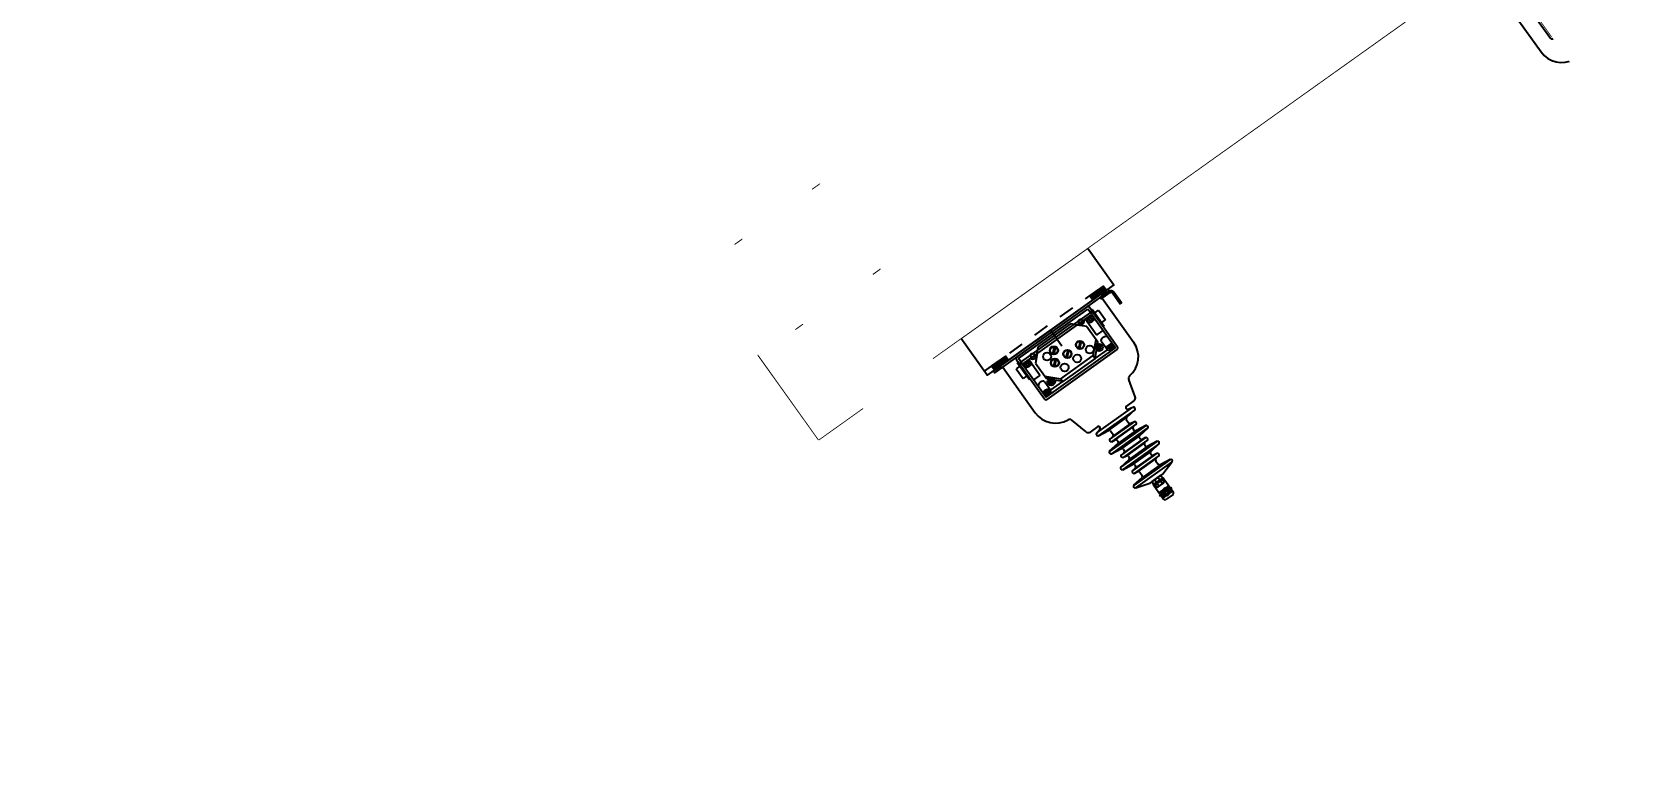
# Model space of a CAD drawing. Header units: feet. Extents: x 2321988 to 2329858, y 6722724 to 6730499.
# Drawn here: x 2326062.56 to 2326072.96, y 6726833.68 to 6726838.43 of the extents above; entities that cross this region are included whole.
import ezdxf

# ---------------------------------------------------------------- set-up
doc = ezdxf.new("R2010")
doc.units = ezdxf.units.FT
doc.header["$MEASUREMENT"] = 0
doc.header["$PDSIZE"] = 5
doc.linetypes.add('Midpoint Site Plan$0$HIDDEN', pattern=[0.375, 0.25, -0.125])
for name, color, linetype in [('BESS Dimensions', 3, 'Continuous'), ('C-BESS-EQUIPMENT', 255, 'Continuous'), ('Midpoint Site Plan$0$C-STEL', 4, 'Continuous'), ('Midpoint Site Plan$0$C-STEL-HID', 4, 'Midpoint Site Plan$0$HIDDEN')]:
    doc.layers.add(name, color=color, linetype=linetype)
doc.styles.add('TG_DIMS', font='arial.ttf')
doc.dimstyles.new('TG-PROPOSED-ANNO', dxfattribs={"dimtxt": 0.1, "dimasz": 0.1, "dimexe": 0.05, "dimexo": 0.05, "dimgap": 0.02, "dimtad": 0, "dimtih": 1, "dimtoh": 1, "dimdsep": 46, "dimtxsty": 'TG_DIMS', "dimcen": 0, "dimclrd": 256, "dimclre": 256, "dimclrt": 256, "dimaunit": 1, "dimadec": 6, "dimazin": 2, "dimtfac": 1, "dimtofl": 0, "dimtmove": 1, "dimatfit": 3, "dimfxl": 1, "dimtolj": 1, "dimtzin": 0, "dimarcsym": 0})

# ---------------------------------------------------------------- blocks, each defined once
blk = doc.blocks.new('Midpoint Site Plan$0$15kV (VT) VOLTAGE TRANSFORMER FRONT VIEW')
at = {"linetype": 'ByBlock'}
h = blk.add_hatch(dxfattribs=at)
h.set_pattern_fill('ANSI31', color=0, style=0)
h.set_pattern_definition([(45, (-0.46875, 15.08898), (-0.088388, 0.088388), [])])
h.paths.add_polyline_path([(0.47, 15.59), (0.15, 15.59, -0.241564), (0.29, 15.36), (0.27, 15.36), (0.29, 15.34), (0.27, 15.31), (0.29, 15.31, -0.241564), (0.15, 15.09), (0.47, 15.09)])
h.paths.add_polyline_path([(-0.47, 15.09), (-0.15, 15.09, -0.568269), (-0.15, 15.59), (-0.47, 15.59)])
h = blk.add_hatch(color=0, dxfattribs=at)
h.paths.add_polyline_path([(-5.22, 0.31), (-5.22, 0.19), (-4.78, 0.19), (-4.78, 0.31)])
h.paths.add_polyline_path([(-5.22, 0.19), (-5.22, 0), (-4.78, 0), (-4.78, 0.19)])
blk.add_hatch(color=0, dxfattribs=at).paths.add_polyline_path([(4.78, 0.19), (4.78, 0), (5.22, 0), (5.22, 0.19)])
at = {"color": 0, "linetype": 'ByBlock'}
for p, q in [((-0.47, 14.43), (-0.47, 15.69)), ((-0.34, 15.82), (0.34, 15.82)), ((0.29, 15.36), (0.17, 15.36)), ((0.29, 15.31), (0.17, 15.31)), ((0.47, 14.43), (0.47, 15.69)), ((-0.62, 14.06), (-1.72, 13.74)), ((1.71, 13.75), (-1.71, 13.75)), ((-0.62, 14.06), (0.62, 14.06)), ((-0.42, 14.06), (-0.42, 14.31)), ((-0.42, 14.06), (0.42, 14.06)), ((-0.34, 14.43), (-0.34, 14.62)), ((0.25, 14.68), (-0.25, 14.68)), ((-0.16, 14.43), (-0.16, 14.62)), ((-0.16, 14.06), (-0.16, 14.31)), ((0.16, 14.43), (0.16, 14.62)), ((0.16, 14.06), (0.16, 14.31)), ((0.34, 14.43), (0.34, 14.62)), ((0.42, 14.06), (0.42, 14.31)), ((1.72, 13.74), (0.62, 14.06)), ((-1.71, 13.5), (-0.86, 13.39)), ((-1.69, 13.5), (1.69, 13.5)), ((-1.16, 12.76), (-0.86, 12.8)), ((-1.16, 12.52), (-0.86, 12.48)), ((1.12, 12.77), (-1.13, 12.77)), ((-1.13, 12.52), (1.12, 12.52)), ((-0.86, 13.39), (0.86, 13.39)), ((-0.86, 12.8), (0.86, 12.8)), ((-0.86, 12.48), (0.86, 12.48)), ((-0.75, 12.93), (-0.75, 13.26)), ((0.75, 12.93), (0.75, 13.26)), ((1.71, 13.5), (0.86, 13.39)), ((1.16, 12.76), (0.86, 12.8)), ((1.16, 12.52), (0.86, 12.48)), ((-1.72, 12.01), (-0.86, 12.13)), ((-1.72, 11.77), (-0.86, 11.66)), ((1.69, 12.02), (-1.69, 12.02)), ((-1.69, 11.77), (1.69, 11.77)), ((-1.16, 11.26), (-0.86, 11.3)), ((1.12, 11.27), (-1.13, 11.27)), ((-0.86, 12.13), (0.86, 12.13)), ((-0.86, 11.66), (0.86, 11.66)), ((-0.86, 11.3), (0.86, 11.3)), ((-0.75, 12.25), (-0.75, 12.36)), ((-0.75, 11.43), (-0.75, 11.53)), ((0.75, 12.25), (0.75, 12.36)), ((0.75, 11.43), (0.75, 11.53)), ((1.72, 12.01), (0.86, 12.13)), ((1.72, 11.77), (0.86, 11.66)), ((1.16, 11.26), (0.86, 11.3)), ((-1.72, 10.51), (-0.86, 10.63)), ((-1.72, 10.27), (-0.86, 10.16)), ((1.69, 10.52), (-1.69, 10.52)), ((-1.69, 10.27), (1.69, 10.27)), ((-1.16, 11.02), (-0.86, 10.98)), ((-1.13, 11.02), (1.12, 11.02)), ((-0.86, 10.98), (0.86, 10.98)), ((-0.86, 10.63), (0.86, 10.63)), ((0.86, 10.16), (-0.86, 10.16)), ((-0.75, 10.75), (-0.75, 10.86)), ((-0.75, 9.93), (-0.75, 10.03)), ((0.75, 10.75), (0.75, 10.86)), ((0.75, 9.93), (0.75, 10.03)), ((1.16, 11.02), (0.86, 10.98)), ((1.72, 10.51), (0.86, 10.63)), ((1.72, 10.27), (0.86, 10.16)), ((-1.72, 8.79), (-0.86, 8.9)), ((-1.69, 8.79), (1.69, 8.79)), ((-1.16, 9.76), (-0.86, 9.8)), ((-1.16, 9.52), (-0.86, 9.48)), ((1.12, 9.77), (-1.13, 9.77)), ((-1.13, 9.52), (1.12, 9.52)), ((0.86, 9.8), (-0.86, 9.8)), ((0.86, 9.48), (-0.86, 9.48)), ((0.86, 8.9), (-0.86, 8.9)), ((-0.75, 9.02), (-0.75, 9.36)), ((0.75, 9.02), (0.75, 9.36)), ((1.16, 9.76), (0.86, 9.8)), ((1.16, 9.52), (0.86, 9.48)), ((1.72, 8.79), (0.86, 8.9)), ((-2.33, 8), (-2.7, 6.61)), ((-2.09, 8.18), (-1.36, 8.18)), ((-1.32, 8.43), (-1.72, 8.55)), ((1.71, 8.54), (-1.71, 8.54)), ((1.72, 8.55), (1.32, 8.43)), ((1.36, 8.18), (2.09, 8.18)), ((2.33, 8), (2.7, 6.61)), ((-4.68, 0.31), (-4.68, 4.5)), ((-3.47, 0.34), (-3.47, 4.05)), ((3.31, 4.21), (-3.31, 4.21)), ((3.29, 4.03), (-3.29, 4.03)), ((-3.29, 0.88), (-3.29, 4.03)), ((-1.54, 3.78), (-2.69, 3.78)), ((-1.54, 3.78), (-1.98, 3.33)), ((-1.54, 3.52), (-1.54, 3.78)), ((-1.54, 3.78), (1.54, 3.78)), ((2.69, 3.78), (1.54, 3.78)), ((1.54, 3.52), (1.54, 3.78)), ((1.54, 3.78), (1.98, 3.33)), ((3.29, 0.88), (3.29, 4.03)), ((3.47, 0.34), (3.47, 4.05)), ((4.68, 0.19), (4.68, 4.5)), ((-2.69, 3), (-2.69, 3.74)), ((-2.51, 3.11), (-2.07, 3.48)), ((-2.46, 3.05), (-2.02, 3.42)), ((-1.54, 3.52), (-2.43, 2.64)), ((-2.32, 2.98), (-2.43, 2.86)), ((-2.43, 1.4), (-2.43, 2.86)), ((1.54, 3.52), (-1.54, 3.52)), ((2.43, 2.64), (1.54, 3.52)), ((2.02, 3.11), (2.46, 3.48)), ((2.07, 3.05), (2.51, 3.42)), ((2.32, 2.98), (2.43, 2.86)), ((2.43, 1.4), (2.43, 2.86)), ((2.69, 3), (2.69, 3.74)), ((-3.91, 0.89), (-3.91, 1.82)), ((-3.55, 1.82), (-3.91, 1.82)), ((-3.55, 0.54), (-3.55, 2.17)), ((-3.47, 2.17), (-3.55, 2.17)), ((-3.47, 0.54), (-3.47, 2.17)), ((-2.76, 2.38), (-3.29, 2.38)), ((-2.69, 0.88), (-2.69, 2.31)), ((-2.43, 1.4), (-1.9, 0.88)), ((-1.42, 2.09), (-0.98, 2.46)), ((-1.37, 2.03), (-0.93, 2.4)), ((-0.24, 2.09), (0.2, 2.46)), ((-0.18, 2.03), (0.26, 2.4)), ((0.46, 1.28), (0.9, 1.65)), ((0.52, 1.21), (0.96, 1.59)), ((0.95, 2.09), (1.39, 2.46)), ((1.01, 2.03), (1.45, 2.4)), ((1.9, 0.88), (2.43, 1.4)), ((2.69, 0.88), (2.69, 2.31)), ((3.29, 2.38), (2.76, 2.38)), ((3.47, 2.17), (3.55, 2.17)), ((3.47, 0.54), (3.47, 2.17)), ((3.55, 0.54), (3.55, 2.17)), ((3.55, 1.82), (3.91, 1.82)), ((3.91, 0.89), (3.91, 1.82)), ((-5.22, 0.19), (-5.22, 0.31)), ((-5.22, 0.19), (-5.22, 0)), ((-4.78, 0.19), (-4.78, 0.31)), ((-4.78, 0.19), (-4.78, 0)), ((-3.55, 0.89), (-3.91, 0.89)), ((-3.47, 0.54), (-3.55, 0.54)), ((3.31, 0.7), (-3.31, 0.7)), ((3.31, 0.19), (-3.31, 0.19)), ((3.29, 0.88), (-3.29, 0.88)), ((-3.29, 0.88), (-3.29, 0.36)), ((3.29, 0.36), (-3.29, 0.36)), ((-2.21, 0.88), (-2.07, 0.99)), ((-2.09, 0.88), (-2.02, 0.93)), ((-1.9, 0.88), (-1.54, 0.52)), ((1.54, 0.52), (-1.54, 0.52)), ((1.9, 0.88), (1.54, 0.52)), ((2.32, 0.88), (2.46, 0.99)), ((2.45, 0.88), (2.51, 0.93)), ((3.29, 0.88), (3.29, 0.36)), ((3.47, 0.54), (3.55, 0.54)), ((3.55, 0.89), (3.91, 0.89)), ((4.78, 0.19), (4.78, 0)), ((5.22, 0.19), (5.22, 0))]:
    blk.add_line(p, q, dxfattribs=at)
for points in [[(-0.15, 15.09), (-0.47, 15.09), (-0.47, 15.59), (-0.15, 15.59)], [(0.15, 15.59), (0.47, 15.59), (0.47, 15.09), (0.15, 15.09)]]:
    blk.add_lwpolyline(points, dxfattribs=at)
for points in [[(-0.14, 15.59), (-0.29, 15.34), (-0.14, 15.09), (0.14, 15.09), (0.29, 15.34), (0.14, 15.59)], [(-0.47, 14.31), (0.47, 14.31), (0.47, 14.43), (-0.47, 14.43)], [(-5.43, 0), (5.43, 0), (5.43, 0.19), (-5.43, 0.19)], [(-5.22, 0.19), (-4.78, 0.19), (-4.78, 0.31), (-5.22, 0.31)], [(-5.22, 0.19), (-4.78, 0.19), (-4.78, 0), (-5.22, 0)], [(4.78, 0.19), (5.22, 0.19), (5.22, 0), (4.78, 0)]]:
    blk.add_lwpolyline(points, close=True, dxfattribs=at)
blk.add_lwpolyline([(-5.56, 0.44), (-5.56, 1.47), (-5.68, 1.47), (-5.68, 0.44, 0.414214), (-5.43, 0.19), (-4.57, 0.19), (-4.57, 0.31), (-5.43, 0.31, -0.414214)], format="xyb", close=True, dxfattribs=at)
for centre, radius in [((0, 15.34), 0.25), ((0, 15.34), 0.188), ((0, 15.34), 0.167), ((0, 15.34), 0.167), ((-2.27, 3.27), 0.292), ((-2.27, 3.27), 0.152), ((-1.59, 2.98), 0.309), ((-1.18, 2.25), 0.321), ((-1.18, 2.25), 0.292), ((-0.4, 2.98), 0.309), ((0.01, 2.25), 0.321), ((0.01, 2.25), 0.292), ((0.79, 2.98), 0.309), ((1.2, 2.25), 0.321), ((1.2, 2.25), 0.292), ((2.27, 3.27), 0.292), ((2.27, 3.27), 0.152), ((0.71, 1.43), 0.321), ((0.71, 1.43), 0.292), ((1.41, 1.51), 0.309), ((-2.27, 0.78), 0.152), ((2.27, 0.78), 0.152)]:
    blk.add_circle(centre, radius, dxfattribs=at)
for centre, radius, start, end in [((-0.34, 15.69), 0.125, 90, 180), ((0, 15.34), 0.291, 4.8947, 355.1053), ((0, 15.34), 0.173, 8.2678, 351.7322), ((0.34, 15.69), 0.125, 0, 90), ((-1.69, 13.62), 0.125, 105.9972, 270), ((-0.25, 14.58), 0.102, 22.6199, 157.3801), ((0, 14.45), 0.227, 46.3972, 133.6028), ((0.25, 14.58), 0.102, 22.6199, 157.3801), ((1.69, 13.62), 0.125, 270, 74.0028), ((-1.13, 12.64), 0.125, 90, 270), ((-0.88, 13.26), 0.125, 360, 82.5), ((-0.88, 12.93), 0.125, 277.5, 0), ((-0.88, 12.36), 0.125, 0, 82.5), ((0.87, 13.26), 0.125, 97.5, 180), ((0.87, 12.93), 0.125, 180, 262.5), ((0.87, 12.36), 0.125, 97.5, 180), ((1.12, 12.64), 0.125, 270, 90), ((-1.69, 11.89), 0.125, 90, 270), ((-1.13, 11.14), 0.125, 90, 270), ((-0.88, 12.25), 0.125, 277.5, 0), ((-0.88, 11.53), 0.125, 0, 82.5), ((-0.88, 11.43), 0.125, 277.5, 0), ((0.87, 12.25), 0.125, 180, 262.5), ((0.87, 11.53), 0.125, 97.5, 180), ((0.87, 11.43), 0.125, 180, 262.5), ((1.12, 11.14), 0.125, 270, 90), ((1.69, 11.89), 0.125, 270, 90), ((-1.69, 10.39), 0.125, 90, 270), ((-0.88, 10.86), 0.125, 0, 82.5), ((-0.88, 10.75), 0.125, 277.5, 0), ((-0.88, 10.03), 0.125, 360, 82.5), ((0.87, 10.86), 0.125, 97.5, 180), ((0.87, 10.75), 0.125, 180, 262.5), ((0.87, 10.03), 0.125, 97.5, 180), ((1.69, 10.39), 0.125, 270, 90), ((-1.69, 8.67), 0.125, 90, 254.0028), ((-1.13, 9.64), 0.125, 90, 270), ((-0.88, 9.93), 0.125, 277.5, 0), ((-0.88, 9.36), 0.125, 0, 82.5), ((-0.88, 9.02), 0.125, 277.5, 360), ((0.87, 9.93), 0.125, 180, 262.5), ((0.87, 9.36), 0.125, 97.5, 180), ((0.87, 9.02), 0.125, 180, 262.5), ((1.12, 9.64), 0.125, 270, 90), ((1.69, 8.67), 0.125, 285.9972, 90), ((-2.09, 7.93), 0.25, 90, 165), ((-1.36, 8.31), 0.125, 270, 74.0028), ((1.36, 8.31), 0.125, 105.9972, 270), ((2.09, 7.93), 0.25, 15, 90), ((-2.75, 4.5), 1.93, 95.0977, 180), ((-2.94, 6.68), 0.25, 275.0977, 345), ((2.94, 6.68), 0.25, 195, 264.9023), ((2.75, 4.5), 1.93, 0, 84.9023), ((-3.31, 4.05), 0.157, 90, 180), ((3.31, 4.05), 0.157, 0, 90), ((-2.76, 2.31), 0.0701, 0, 90), ((2.76, 2.31), 0.0701, 90, 180), ((-3.31, 0.86), 0.157, 180, 270), ((-3.31, 0.34), 0.157, 180, 270), ((-2.27, 0.78), 0.292, 20.3464, 159.6536), ((2.27, 0.78), 0.292, 20.3464, 159.6536), ((3.31, 0.86), 0.157, 270, 0), ((3.31, 0.34), 0.157, 270, 0)]:
    blk.add_arc(centre, radius, start, end, dxfattribs=at)
at = {"color": 0, "linetype": 'ByBlock', "extrusion": (0, 0, -1)}
for centre, ratio in [((-2.99, 3.74), 0.645396), ((-2.99, 1.13), 0.64308)]:
    blk.add_ellipse(centre, major_axis=(-0.298, 0), ratio=ratio, dxfattribs=at)
at = {"color": 0, "linetype": 'ByBlock'}
for centre, major_axis, ratio in [((-2.99, 3.74), (0.149, 0), 0.577981), ((2.99, 3.74), (0.298, 0), 0.645396), ((2.99, 3.74), (0.149, 0), 0.577981), ((2.99, 1.13), (0.298, 0), 0.64308), ((-2.99, 1.13), (0.149, 0), 0.577981), ((2.99, 1.13), (0.149, 0), 0.577981)]:
    blk.add_ellipse(centre, major_axis=major_axis, ratio=ratio, dxfattribs=at)
at = {"color": 0, "linetype": 'ByBlock', "extrusion": (0, 0, -1)}
blk.add_ellipse((-2.99, 3), major_axis=(-0.298, 0), ratio=0.645396, start_param=3.141593, end_param=6.283185, dxfattribs=at)
at = {"color": 0, "linetype": 'ByBlock'}
blk.add_ellipse((2.99, 3), major_axis=(0.298, 0), ratio=0.645396, start_param=3.141593, end_param=6.283185, dxfattribs=at)
at = {"layer": 'Defpoints', "color": 2, "linetype": 'ByBlock'}
blk.add_line((0.59, 15.34), (-0.59, 15.34), dxfattribs=at)
at = {"layer": 'Defpoints', "color": 2}
for p, q in [((0, -1.5), (0, 1.5)), ((-1.5, 0), (1.5, 0))]:
    blk.add_line(p, q, dxfattribs=at)
blk = doc.blocks.new('Midpoint Site Plan$0$EQ060 SV')
at = {"color": 0}
blk.add_wipeout([(-6, 0), (-6, 3.5), (6, 3.5), (6, 0)], dxfattribs=at)
h = blk.add_hatch(color=256)
h.dxf.hatch_style = 1
h.paths.add_polyline_path([(-4, 3.5), (-5.31, 3.5), (-5.31, 3.12), (-4, 3.12)])
h = blk.add_hatch(color=256)
h.dxf.hatch_style = 1
h.paths.add_polyline_path([(4, 3.5), (5.31, 3.5), (5.31, 3.12), (4, 3.12)])
for points in [[(-6, 0), (-6, 3.5), (6, 3.5), (6, 0)], [(-5.31, 3.5), (-4, 3.5), (-4, 3.12), (-5.31, 3.12)], [(5.31, 3.5), (4, 3.5), (4, 3.12), (5.31, 3.12)]]:
    blk.add_lwpolyline(points, close=True, dxfattribs=at)
at = {"layer": 'Midpoint Site Plan$0$C-STEL-HID', "color": 0, "linetype": 'Midpoint Site Plan$0$HIDDEN'}
blk.add_line((6, 3.12), (-6, 3.12), dxfattribs=at)
blk = doc.blocks.new('*D110')
at = {"layer": 'BESS Dimensions', "lineweight": -2, "transparency": 16777216}
for p, q in [((2325959.342, 6726878.579), (2325907.907, 6726841.932)), ((2325917.781, 6726836.689), (2325957.716, 6726780.639)), ((2326007.722, 6726710.453), (2325967.788, 6726766.503)), ((2326060.888, 6726736.054), (2326009.453, 6726699.407))]:
    blk.add_line(p, q, dxfattribs=at)
at = {"layer": 'BESS Dimensions', "transparency": 16777216}
for points in [[(2325919.139, 6726837.657), (2325916.424, 6726835.722), (2325911.979, 6726844.834)], [(2326009.079, 6726711.42), (2326006.365, 6726709.486), (2326013.525, 6726702.308)]]:
    blk.add_solid(points, dxfattribs=at)
at = {"layer": 'Defpoints', "color": 0, "transparency": 16777216}
for p in [(2325963.414, 6726881.48), (2326064.96, 6726738.955), (2326013.525, 6726702.308)]:
    blk.add_point(p, dxfattribs=at)
at = {"layer": 'BESS Dimensions', "transparency": 16777216, "insert": (2325962.752, 6726773.571), "char_height": 10, "attachment_point": 5, "style": 'TG_DIMS'}
blk.add_mtext("\\A1;175'", dxfattribs=at)

msp = doc.modelspace()

# ---------------------------------------------------------------- block references
at = {"layer": 'C-BESS-EQUIPMENT', "xscale": 0.08333333333333331, "yscale": 0.08333333333333331, "zscale": 0.08333333333333331, "rotation": 215.4689808292026}
for p in [(2326072.376, 6726838.838), (2326069.119, 6726836.517)]:
    msp.add_blockref('Midpoint Site Plan$0$15kV (VT) VOLTAGE TRANSFORMER FRONT VIEW', p, dxfattribs=at)

# ---------------------------------------------------------------- wipeouts: each hides what was drawn before it
msp.add_wipeout([(2326065.835, 6726824.099), (2326055.97, 6726837.944), (2326055.775, 6726837.805), (2326065.64, 6726823.96)]).dxf.layer = 'C-BESS-EQUIPMENT'

# ---------------------------------------------------------------- next in the draw order: block references
at = {"layer": 'Midpoint Site Plan$0$C-STEL', "xscale": 0.08333333333333331, "yscale": 0.08333333333333331, "zscale": 0.08333333333333331, "rotation": 215.4689808292026}
msp.add_blockref('Midpoint Site Plan$0$EQ060 SV', (2326068.949, 6726836.755), dxfattribs=at)

# ---------------------------------------------------------------- next in the draw order: wipeouts: each hides what was drawn before it
msp.add_wipeout([(2326066.654, 6726828.98), (2326056.5, 6726843.233), (2326056.315, 6726843.101), (2326066.463, 6726828.844)]).dxf.layer = 'C-BESS-EQUIPMENT'

# ---------------------------------------------------------------- next in the draw order: linework, layer by layer
at = {"layer": 'C-BESS-EQUIPMENT'}
msp.add_lwpolyline([(2326067.626, 6726835.812), (2326076.788, 6726842.34), (2326076.401, 6726842.883), (2326067.239, 6726836.355)], close=True, dxfattribs=at)

# ---------------------------------------------------------------- next in the draw order: wipeouts: each hides what was drawn before it
msp.add_wipeout([(2326065.94, 6726843.967), (2326048.239, 6726831.355), (2326048.378, 6726831.16), (2326066.079, 6726843.772)]).dxf.layer = 'C-BESS-EQUIPMENT'

# ---------------------------------------------------------------- next in the draw order: wipeouts: each hides what was drawn before it
for points in [[(2326063.909, 6726846.817), (2326046.208, 6726834.206), (2326046.347, 6726834.011), (2326064.048, 6726846.622)], [(2326067.626, 6726835.812), (2326076.788, 6726842.34), (2326076.401, 6726842.883), (2326067.239, 6726836.355)]]:
    msp.add_wipeout(points).dxf.layer = 'C-BESS-EQUIPMENT'

# ---------------------------------------------------------------- next in the draw order: linework, layer by layer
at = {"layer": 'C-BESS-EQUIPMENT', "linetype": 'Midpoint Site Plan$0$HIDDEN', "ltscale": 0.25}
for p, q in [((2326067.607, 6726837.436), (2326067.719, 6726837.279)), ((2326067.115, 6726837.085), (2326067.227, 6726836.928)), ((2326067.882, 6726837.049), (2326067.994, 6726836.893)), ((2326067.39, 6726836.699), (2326067.502, 6726836.542))]:
    msp.add_line(p, q, dxfattribs=at)
at = {"layer": 'C-BESS-EQUIPMENT'}
msp.add_lwpolyline([(2326068.02, 6726836.911), (2326067.477, 6726836.524), (2326067.09, 6726837.067), (2326067.633, 6726837.454)], close=True, dxfattribs=at)
msp.add_circle((2326067.555, 6726836.989), 0.333, dxfattribs=at)

# ---------------------------------------------------------------- next in the draw order: wipeouts: each hides what was drawn before it
msp.add_wipeout([(2326066.852, 6726836.898), (2326076.015, 6726843.426), (2326076.401, 6726842.883), (2326067.239, 6726836.355)]).dxf.layer = 'C-BESS-EQUIPMENT'

# ---------------------------------------------------------------- next in the draw order: wipeouts: each hides what was drawn before it
msp.add_wipeout([(2326067.971, 6726841.116), (2326050.27, 6726828.505), (2326050.409, 6726828.31), (2326068.11, 6726840.921)]).dxf.layer = 'C-BESS-EQUIPMENT'

# ---------------------------------------------------------------- next in the draw order: wipeouts: each hides what was drawn before it
msp.add_wipeout([(2326040.082, 6726884.64), (2326073.786, 6726837.336), (2326073.336, 6726837.015), (2326039.633, 6726884.32)]).dxf.layer = 'C-BESS-EQUIPMENT'

# ---------------------------------------------------------------- next in the draw order: wipeouts: each hides what was drawn before it
msp.add_wipeout([(2326036.01, 6726881.739), (2326069.714, 6726834.434), (2326069.264, 6726834.114), (2326035.56, 6726881.419)]).dxf.layer = 'C-BESS-EQUIPMENT'

# ---------------------------------------------------------------- next in the draw order: dimensions: what is measured, and where the dimension line sits
at = {"layer": 'BESS Dimensions'}
dim = msp.add_aligned_dim(p1=(2325963.414, 6726881.48), p2=(2326064.96, 6726738.955), distance=-63.155, dimstyle='TG-PROPOSED-ANNO', override={"dimscale": 50, "dimpost": "'"}, dxfattribs=at)
dim.commit()
dim.dimension.update_dxf_attribs({"geometry": '*D110', "text_midpoint": (2325962.752, 6726773.571)})

doc.saveas('drawing.dxf')
